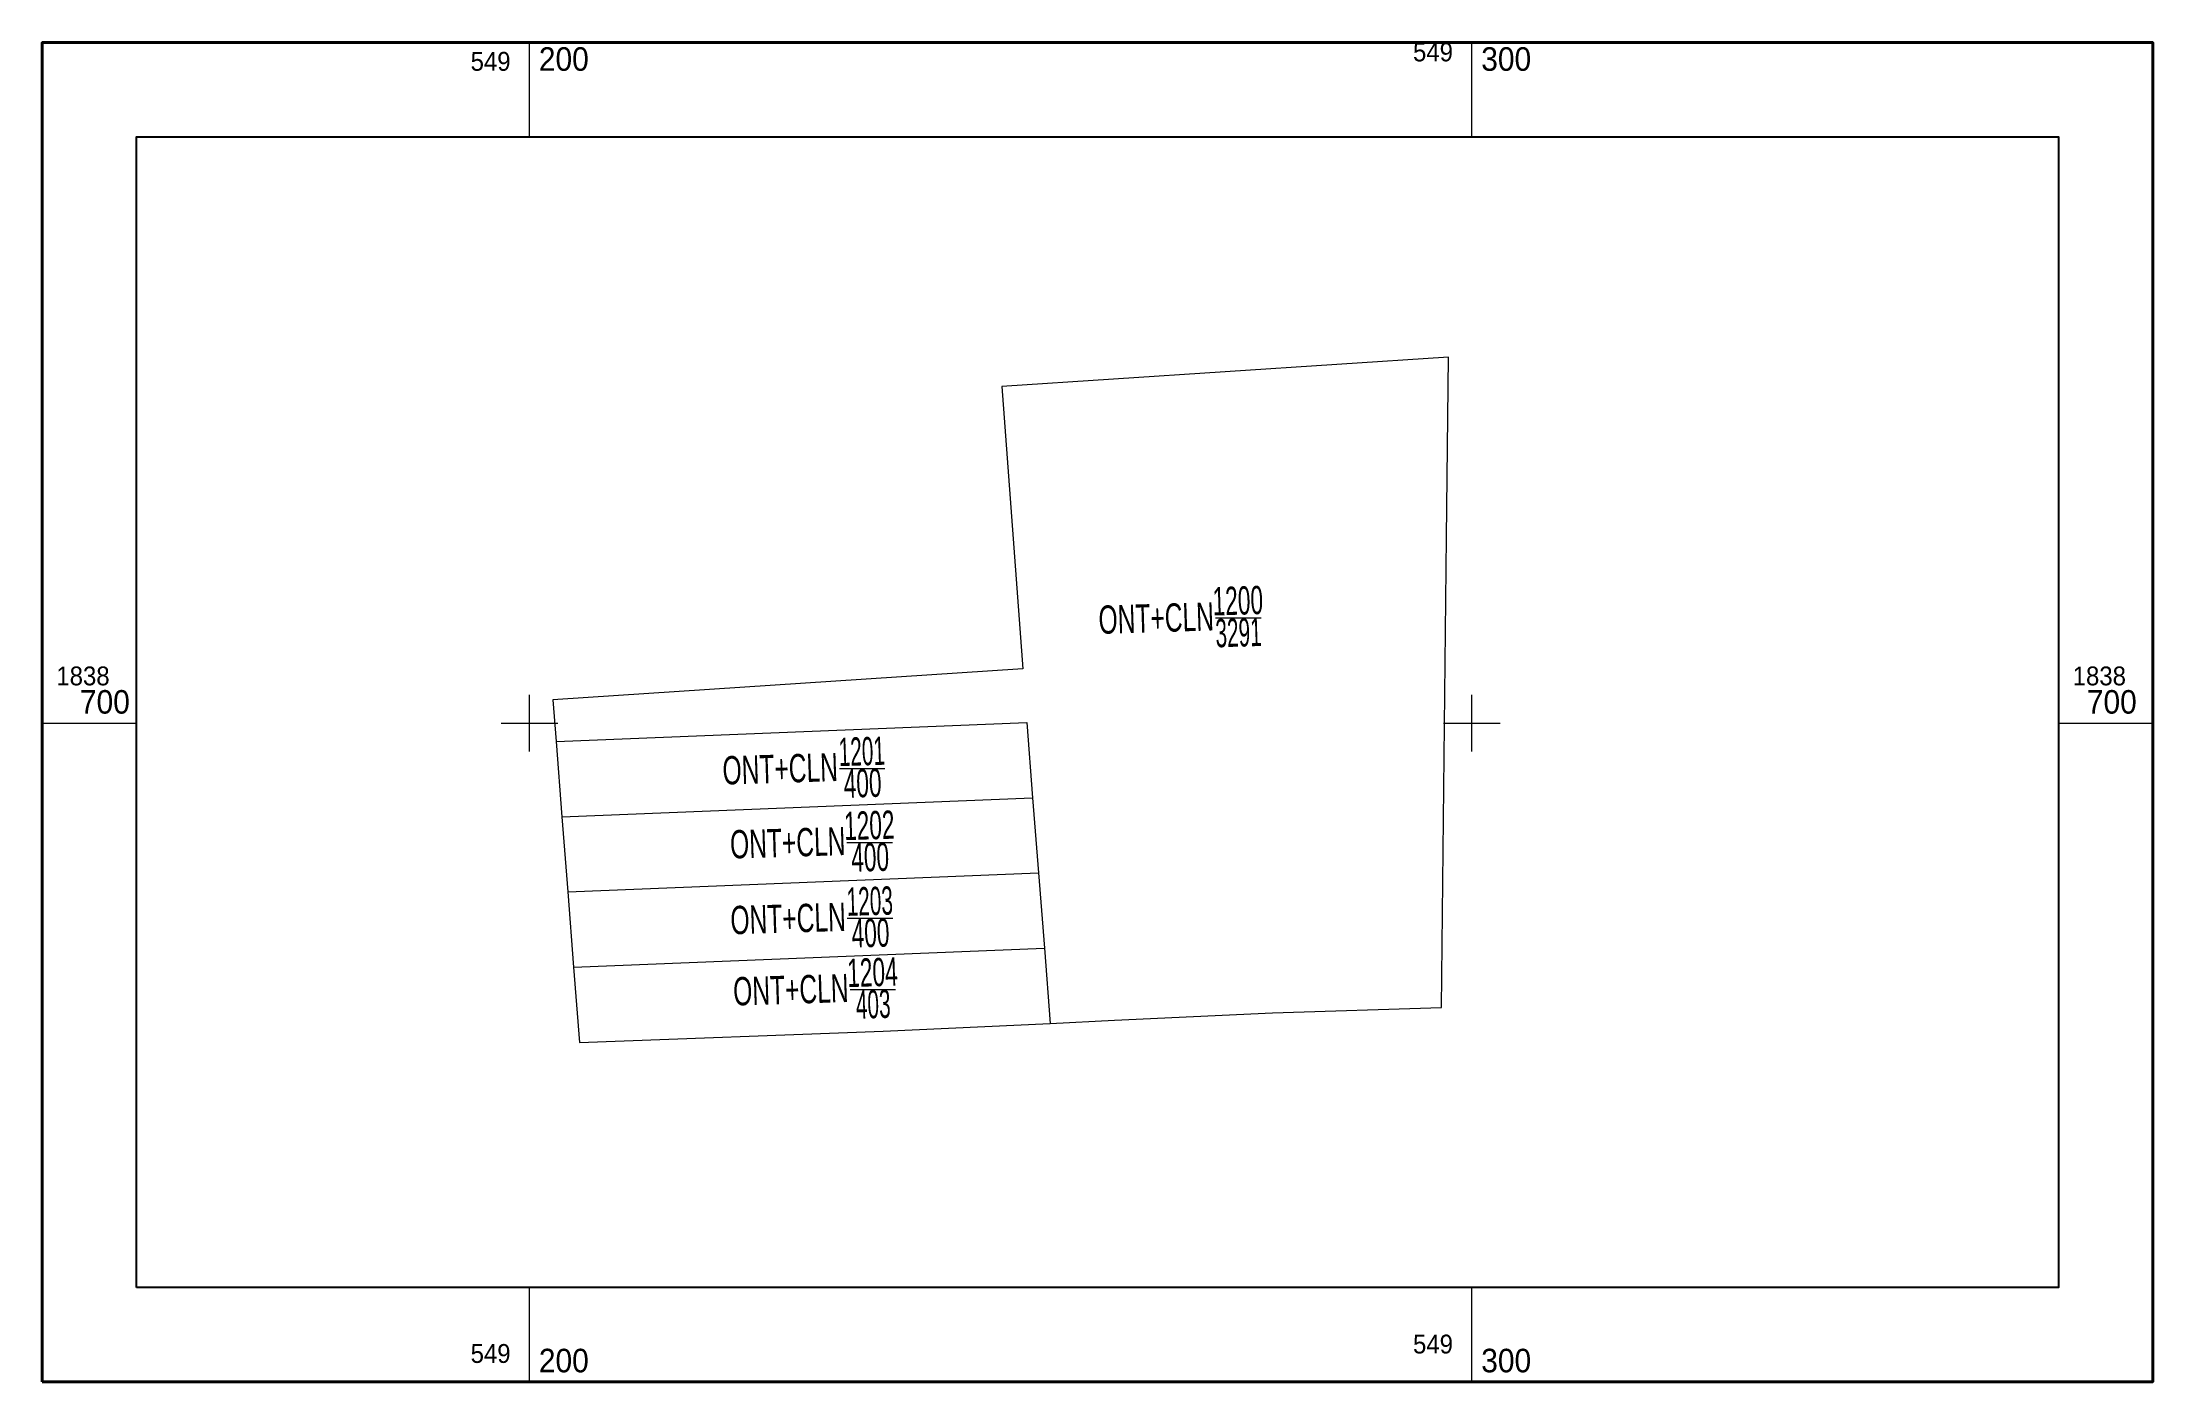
# Model space of a CAD drawing. Header units: metres. Extents: x 549148 to 549372, y 1838630 to 1838772.
import ezdxf
from ezdxf.enums import TextEntityAlignment as Align

# ---------------------------------------------------------------- set-up
doc = ezdxf.new("R2010")
doc.units = ezdxf.units.M
doc.header["$LTSCALE"] = 1.2
for name, color, linetype, lineweight in [('1', 7, 'Continuous', 13), ('10', 7, 'Continuous', 13), ('63', 7, 'Continuous', 13)]:
    doc.layers.add(name, color=color, linetype=linetype, lineweight=lineweight)
doc.layers.add('5', color=7, linetype='Continuous')

msp = doc.modelspace()

# ---------------------------------------------------------------- linework, layer by layer
at = {"layer": '1'}
for p, q in [((549272.79, 1838711.17), (549277.63, 1838711.17)), ((549232.89, 1838695.19), (549237.73, 1838695.19)), ((549233.69, 1838687.34), (549238.53, 1838687.34)), ((549233.73, 1838679.3), (549238.57, 1838679.3)), ((549234.02, 1838671.75), (549238.86, 1838671.75))]:
    msp.add_line(p, q, dxfattribs=at)
at = {"layer": '10'}
for p, q in [((549203.44, 1838690.06), (549253.4, 1838692.08)), ((549253.4, 1838692.08), (549254.02, 1838684.11)), ((549204.06, 1838682.09), (549254.02, 1838684.11)), ((549254.02, 1838684.11), (549254.64, 1838676.13)), ((549204.68, 1838674.11), (549254.64, 1838676.13)), ((549254.64, 1838676.13), (549255.26, 1838668.15))]:
    msp.add_line(p, q, dxfattribs=at)
msp.add_lwpolyline([(549297.54, 1838738.82), (549250.14, 1838735.69), (549252.37, 1838705.77), (549202.48, 1838702.46), (549202.82, 1838698.04), (549203.44, 1838690.06), (549204.06, 1838682.09), (549204.68, 1838674.11), (549205.3, 1838666.13), (549237.54, 1838667.33), (549255.26, 1838668.15), (549262.07, 1838668.48), (549278.85, 1838669.25), (549296.77, 1838669.82), (549297.33, 1838719.68)], close=True, dxfattribs=at)
msp.add_lwpolyline([(549202.82, 1838698.04), (549252.78, 1838700.06), (549253.4, 1838692.08)], dxfattribs=at)
at = {"layer": '63'}
for p, q in [((549200, 1838762.19), (549200, 1838772.19)), ((549300, 1838762.19), (549300, 1838772.19)), ((549200, 1838697), (549200, 1838703)), ((549300, 1838697), (549300, 1838703)), ((549148.3, 1838700), (549158.3, 1838700)), ((549197, 1838700), (549203, 1838700)), ((549297, 1838700), (549303, 1838700)), ((549362.26, 1838700), (549372.26, 1838700)), ((549200, 1838630.13), (549200, 1838640.13)), ((549300, 1838630.13), (549300, 1838640.13))]:
    msp.add_line(p, q, dxfattribs=at)
at = {"layer": '63', "lineweight": 40}
msp.add_lwpolyline([(549148.3, 1838630.13), (549148.3, 1838772.19), (549372.26, 1838772.19), (549372.26, 1838630.13)], close=True, dxfattribs=at)
at = {"layer": '63', "lineweight": 25}
msp.add_lwpolyline([(549158.3, 1838640.13), (549158.3, 1838762.19), (549362.26, 1838762.19), (549362.26, 1838640.13)], close=True, dxfattribs=at)
msp.add_lwpolyline([(549158.3, 1838640.13), (549158.3, 1838762.19), (549362.26, 1838762.19), (549362.26, 1838640.13)], close=True, dxfattribs=at)
msp.add_lwpolyline([(549158.3, 1838640.13), (549158.3, 1838762.19), (549362.26, 1838762.19), (549362.26, 1838640.13)], close=True, dxfattribs=at)

# ---------------------------------------------------------------- texts
at = {"layer": '5'}
for s, width, p in [('1200', 0.6, (549275.214, 1838711.491)), ('ONT+CLN', 0.65, (549266.554, 1838709.643)), ('3291', 0.55, (549275.294, 1838708.107)), ('1201', 0.55, (549235.314, 1838695.507)), ('ONT+CLN', 0.65, (549226.654, 1838693.663)), ('400', 0.6, (549235.399, 1838692.13)), ('1202', 0.6, (549236.109, 1838687.66)), ('ONT+CLN', 0.65, (549227.454, 1838685.813)), ('400', 0.6, (549236.199, 1838684.28)), ('1203', 0.55, (549236.159, 1838679.619)), ('ONT+CLN', 0.65, (549227.494, 1838677.773)), ('400', 0.6, (549236.239, 1838676.24)), ('1204', 0.6, (549236.444, 1838672.071)), ('ONT+CLN', 0.65, (549227.784, 1838670.223)), ('403', 0.55, (549236.524, 1838668.689))]:
    msp.add_text(s, height=3, rotation=1.758, dxfattribs=dict(at, width=width)).set_placement(p, align=Align.CENTER)
at = {"layer": '63', "width": 0.95}
for p in [(549298, 1838770.19), (549198, 1838769.19), (549198, 1838632.13), (549298, 1838633.13)]:
    msp.add_text('549', height=2, dxfattribs=at).set_placement(p, align=Align.RIGHT)
for s, height, p in [('200', 2.5, (549201, 1838769.19)), ('300', 2.5, (549301, 1838769.19)), ('1838', 2, (549149.8, 1838704)), ('1838', 2, (549149.8, 1838704)), ('1838', 2, (549363.76, 1838704)), ('1838', 2, (549363.76, 1838704)), ('700', 2.5, (549152.3, 1838701)), ('700', 2.5, (549365.26, 1838701)), ('200', 2.5, (549201, 1838631.13)), ('300', 2.5, (549301, 1838631.13))]:
    msp.add_text(s, height=height, dxfattribs=at).set_placement(p)

doc.saveas('drawing.dxf')
